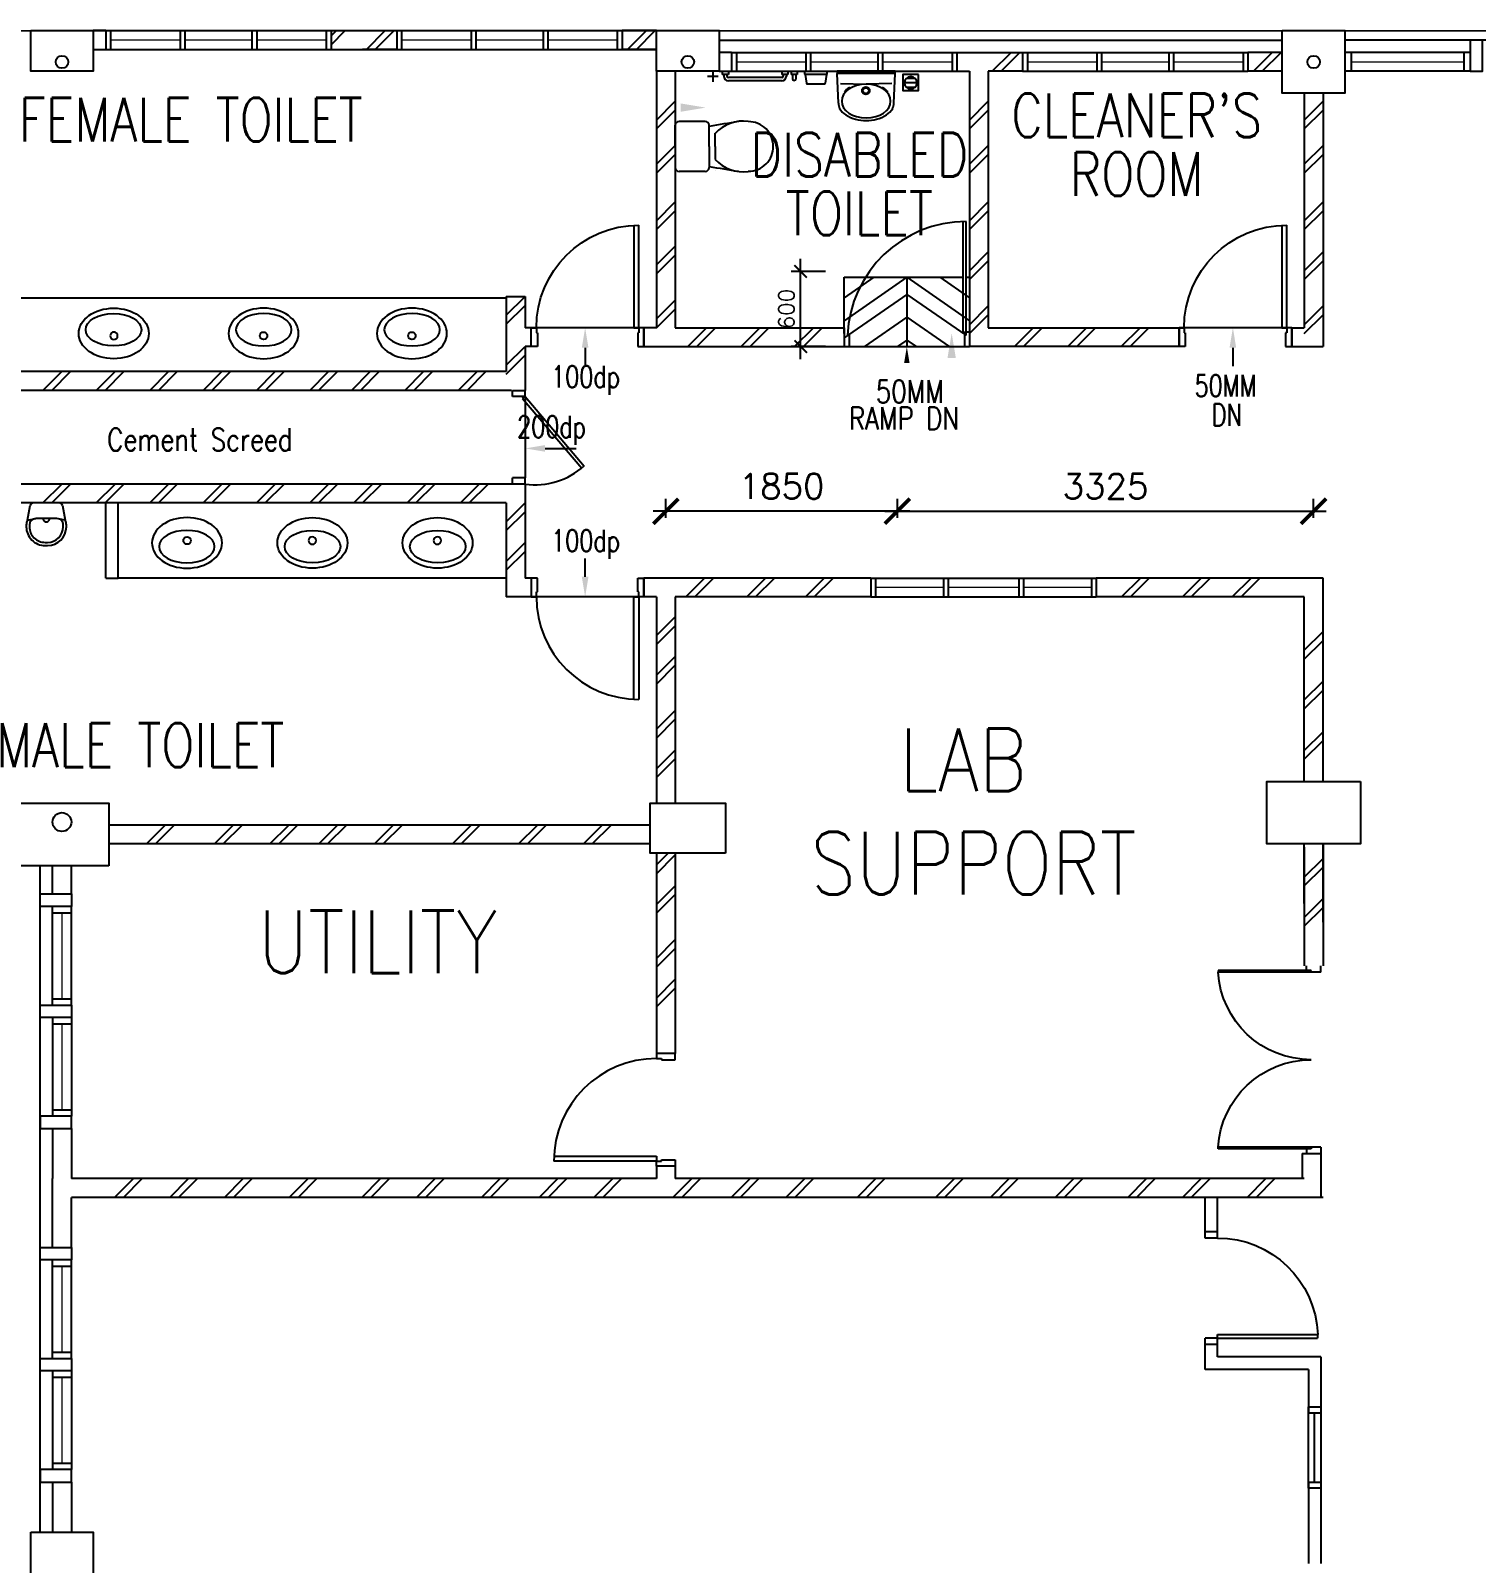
# Model space of a CAD drawing. Extents: x 2508799 to 2625178, y -845223 to -762524.
# Drawn here: x 2564299 to 2575849, y -796424 to -784174 of the extents above; entities that cross this region are included whole.
import ezdxf
from ezdxf.enums import TextEntityAlignment as Align

# ---------------------------------------------------------------- set-up
doc = ezdxf.new("R2010")
doc.units = 0
doc.header["$LTSCALE"] = 10
doc.header["$MEASUREMENT"] = 0
doc.linetypes.add('DIVIDE', pattern=[1.25, 0.5, -0.25, 0, -0.25, 0, -0.25])
doc.layers.get('0').update_dxf_attribs({"linetype": 'CONTINUOUS'})
doc.layers.get('DEFPOINTS').update_dxf_attribs({"linetype": 'CONTINUOUS'})
for name, color, linetype in [('BO', 7, 'CONTINUOUS'), ('COL', 3, 'CONTINUOUS'), ('DIM', 7, 'CONTINUOUS'), ('DOOR', 5, 'CONTINUOUS'), ('DR', 7, 'CONTINUOUS'), ('DTEXT', 7, 'CONTINUOUS'), ('FIT', 5, 'CONTINUOUS'), ('H', 1, 'CONTINUOUS'), ('LINE', 7, 'CONTINUOUS'), ('partition', 7, 'CONTINUOUS'), ('PIPE', 5, 'DIVIDE'), ('ROOF', 7, 'CONTINUOUS'), ('RWDP', 145, 'CONTINUOUS'), ('SANI', 7, 'CONTINUOUS'), ('stair', 7, 'CONTINUOUS'), ('T25', 7, 'CONTINUOUS'), ('T50', 4, 'CONTINUOUS'), ('TEX', 2, 'CONTINUOUS'), ('WALL', 2, 'CONTINUOUS'), ('WIN', 5, 'CONTINUOUS'), ('WP', 50, 'DIVIDE')]:
    doc.layers.add(name, color=color, linetype=linetype)
doc.styles.add('DIMTEXT', font='romans.shx', dxfattribs={"width": 0.8, "height": 400})
doc.styles.add('ROMANS', font='romans')
doc.styles.get("Standard").update_dxf_attribs({"font": 'ROMANS.SHX'})
doc.dimstyles.new('STANDARD$0', dxfattribs={"dimscale": 0, "dimtxt": 8, "dimasz": 6, "dimexe": 1, "dimexo": 1, "dimgap": 3, "dimtad": 1, "dimdec": 0, "dimlfac": -1, "dimrnd": 1, "dimzin": 0, "dimdsep": 46, "dimtxsty": 'Standard', "dimcen": 0, "dimclrd": 5, "dimclre": 250, "dimadec": 0, "dimazin": 0, "dimtfac": 1, "dimtdec": 4, "dimtofl": 0, "dimtmove": 0, "dimatfit": 3, "dimfxl": 1, "dimtolj": 1, "dimtzin": 0, "dimarcsym": 0})

# ---------------------------------------------------------------- blocks, each defined once
blk = doc.blocks.new('FG')
at = {"layer": 'LINE', "linetype": 'Continuous'}
for points in [[(0, 0), (50, 0), (50, 100), (0, 100)], [(600, 0), (650, 0), (650, 100), (600, 100)]]:
    blk.add_lwpolyline(points, close=True, dxfattribs=at)
at = {"layer": 'LINE', "color": 5, "linetype": 'Continuous'}
for points in [[(600, 100), (50, 100)], [(50, 0), (600, 0)]]:
    blk.add_lwpolyline(points, dxfattribs=at)
at = {"layer": 'LINE', "color": 1, "linetype": 'Continuous'}
blk.add_lwpolyline([(50, 50), (600, 50)], dxfattribs=at)
blk = doc.blocks.new('D1500-1')
at = {"layer": 'DR'}
for p, q in [((38, 77), (38, 821)), ((38, 821), (50, 820)), ((50, 0), (50, 820)), ((1462, 821), (1450, 820)), ((1450, 0), (1450, 820)), ((1462, 77), (1462, 821)), ((38, 115), (0, 115)), ((50, 0), (0, 0)), ((50, 77), (38, 77)), ((1450, 77), (1462, 77)), ((1462, 115), (1500, 115)), ((1450, 0), (1500, 0))]:
    blk.add_line(p, q, dxfattribs=at)
for centre, start, end in [((5, 77), 0.0238, 86.5289), ((1495, 77), 93.4711, 179.9762)]:
    blk.add_arc(centre, 745, start, end, dxfattribs=at)
blk = doc.blocks.new('DR-900-B')
at = {"layer": 'DR'}
for p, q in [((0, 900), (-150, 900)), ((-150, 900), (-150, 860)), ((-150, 860), (-110, 860)), ((-110, 860), (-110, 850)), ((0, 850), (0, 900)), ((-110, 850), (0, 850)), ((-150, 40), (-970, 40)), ((-969, 80), (-150, 80)), ((-150, 80), (-150, 40)), ((-150, 40), (-110, 40)), ((-150, 0), (-150, 40)), ((0, 0), (-150, 0)), ((-110, 50), (0, 50)), ((-110, 40), (-110, 50)), ((0, 50), (0, 0))]:
    blk.add_line(p, q, dxfattribs=at)
blk.add_arc((-150, 40), 820, 90, 180, dxfattribs=at)
blk = doc.blocks.new('D900')
at = {"layer": 'DOOR', "color": 7}
for p, q in [((50, 100), (50, 899)), ((80, 899), (50, 899)), ((80, 100), (80, 899)), ((0, 100), (0, 0)), ((0, 100), (50, 100)), ((0, 0), (50, 0)), ((50, 100), (50, 0)), ((50, 100), (80, 100)), ((850, 100), (850, 0)), ((850, 100), (900, 100)), ((850, 0), (900, 0)), ((900, 100), (900, 0))]:
    blk.add_line(p, q, dxfattribs=at)
blk.add_arc((50, 100), 800, 0, 87.8509, dxfattribs=at)
blk = doc.blocks.new('ELLIPSE')
blk.add_circle((0.5, 0.5), 0.5)
blk = doc.blocks.new('BASIN-01')
blk.add_circle((0, 0), 30.3)
for p, xscale, yscale, zscale in [((279, -221), -559.6811780125836, 404.3346891934725, 559.6811780125837), ((220, -179), -444.6356025322193, 259.9294430529471, 444.6356025322195)]:
    blk.add_blockref('ELLIPSE', p, dxfattribs=dict(xscale=xscale, yscale=yscale, zscale=zscale))
blk = doc.blocks.new('WC-CAP-P')
for p, q in [((-84, 0), (-254, 0)), ((-85, 0), (85, 0)), ((-284, -240), (-284, -30)), ((115, -240), (115, -30)), ((-274, -318), (-274, -318)), ((-84, -270), (-254, -270)), ((-84, -318), (-190, -318)), ((-85, -270), (85, -270)), ((-85, -318), (21, -318)), ((105, -318), (105, -318))]:
    blk.add_line(p, q)
for centre, radius, start, end in [((-254, -30), 30, 90, 180), ((85, -30), 30, 0, 90), ((-254, -240), 30, 180, 270), ((85, -240), 30, 270, 0), ((10, -540), 297, 131.7688, 188.3441), ((23685, -4344), 24274, 170.3368, 170.8989), ((-179, -540), 297, 351.6559, 48.2312), ((-23854, -4344), 24274, 9.1011, 9.6632), ((-86, -585), 197, 179.5169, 271.0268), ((-83, -585), 197, 268.9732, 0.4831)]:
    blk.add_arc(centre, radius, start, end)
blk = doc.blocks.new('_ARCHTICK')
at = {"color": 0, "linetype": 'ByBlock', "const_width": 0.15}
blk.add_lwpolyline([(-0.5, -0.5), (0.5, 0.5)], dxfattribs=at)
blk = doc.blocks.new('*D352')
at = {"layer": 'BO', "color": 7, "lineweight": -2, "transparency": 16777216}
for p, q in [((2570451, -786799), (2570451, -785999)), ((2570649, -786099), (2570376, -786099)), ((2570649, -786699), (2570376, -786699))]:
    blk.add_line(p, q, dxfattribs=at)
at = {"layer": 'DEFPOINTS', "color": 0, "transparency": 16777216}
for p in [(2570451, -786099), (2570724, -786099), (2570724, -786699)]:
    blk.add_point(p, dxfattribs=at)
at = {"layer": 'BO', "color": 7, "lineweight": -2, "transparency": 16777216, "xscale": 100, "yscale": 100, "zscale": 100}
for p, rotation in [((2570451, -786099), 90), ((2570451, -786699), 270)]:
    blk.add_blockref('_ARCHTICK', p, dxfattribs=dict(at, rotation=rotation))
at = {"layer": 'BO', "color": 7, "transparency": 16777216, "insert": (2570338, -786399), "char_height": 125, "attachment_point": 5, "rotation": 90, "style": 'ROMANS'}
blk.add_mtext('\\A1;600', dxfattribs=at)
blk = doc.blocks.new('100FT')
at = {"layer": 'PIPE', "linetype": 'Continuous'}
blk.add_circle((0, 0), 50, dxfattribs=at)
at = {"layer": 'WP', "linetype": 'Continuous'}
for p, q in [((-37, 34), (37, 34)), ((-50, -3), (50, -3)), ((-34, -37), (34, -37))]:
    blk.add_line(p, q, dxfattribs=at)
blk = doc.blocks.new('A$C7CE3714C')
at = {"layer": 'FIT'}
blk.add_lwpolyline([(0, 0), (126, 0), (126, 126), (0, 126)], close=True, dxfattribs=at)
at = {"layer": 'FIT', "xscale": -1}
blk.add_blockref('100FT', (63, 66), dxfattribs=at)
blk = doc.blocks.new('P', base_point=(9.169, 7.42))
for radius in [0.0407, 0.0315]:
    blk.add_circle((9.166, 7.418), radius)
blk = doc.blocks.new('BASIN-2')
for p, q in [((310, 0), (-310, 0)), ((-295, -314), (-310, 0)), ((-273, -104), (0, -114)), ((273, -104), (0, -114)), ((295, -314), (310, 0))]:
    blk.add_line(p, q)
for centre, radius, start, end in [((-23, -400), 294, 122.1574, 135.5873), ((-176, -156), 5.79, 327.2315, 125.5458), ((176, -156), 5.79, 54.4542, 212.7685), ((23, -400), 294, 44.4127, 57.8426), ((-163, -315), 132, 179.4957, 205.0103), ((163, -315), 132, 334.9897, 0.5043), ((-102, -268), 208, 209.5959, 236.4372), ((-7, -98), 402, 238.6027, 271.0363), ((7, -98), 402, 268.9637, 301.3973), ((102, -268), 208, 303.5628, 330.4041)]:
    blk.add_arc(centre, radius, start, end)
for name, p, xscale, yscale, zscale in [('ELLIPSE', (261, -473), -521.326566894229, 358.7639225105095, 521.3265668942295), ('P', (0, -180), 1000, 1000, 1000)]:
    blk.add_blockref(name, p, dxfattribs=dict(xscale=xscale, yscale=yscale, zscale=zscale))
blk = doc.blocks.new('*D355')
at = {"layer": 'DEFPOINTS', "color": 0, "transparency": 16777216}
for p in [(2569374, -788015), (2569374, -788168), (2571224, -788168)]:
    blk.add_point(p, dxfattribs=at)
at = {"layer": 'partition', "color": 7, "lineweight": -2, "transparency": 16777216}
for p, q in [((2569374, -788068), (2569374, -787915)), ((2571224, -788068), (2571224, -787915)), ((2571324, -788015), (2569274, -788015))]:
    blk.add_line(p, q, dxfattribs=at)
at = {"layer": 'partition', "color": 7, "lineweight": -2, "transparency": 16777216, "xscale": 200, "yscale": 200, "zscale": 200, "rotation": 180}
blk.add_blockref('_ARCHTICK', (2569374, -788015), dxfattribs=at)
at = {"layer": 'partition', "color": 7, "lineweight": -2, "transparency": 16777216, "xscale": 200, "yscale": 200, "zscale": 200}
blk.add_blockref('_ARCHTICK', (2571224, -788015), dxfattribs=at)
at = {"layer": 'partition', "color": 7, "transparency": 16777216, "insert": (2570299, -787815), "char_height": 200, "attachment_point": 5, "style": 'ROMANS'}
blk.add_mtext('\\A1;1850', dxfattribs=at)
blk = doc.blocks.new('*D358')
at = {"layer": 'DEFPOINTS', "color": 0, "transparency": 16777216}
for p in [(2574549, -788015), (2571224, -788168), (2574549, -788168)]:
    blk.add_point(p, dxfattribs=at)
at = {"layer": 'partition', "color": 7, "lineweight": -2, "transparency": 16777216}
for p, q in [((2571224, -788068), (2571224, -787915)), ((2574549, -788068), (2574549, -787915)), ((2571124, -788015), (2574649, -788015))]:
    blk.add_line(p, q, dxfattribs=at)
at = {"layer": 'partition', "color": 7, "lineweight": -2, "transparency": 16777216, "xscale": 200, "yscale": 200, "zscale": 200, "rotation": 180}
blk.add_blockref('_ARCHTICK', (2571224, -788015), dxfattribs=at)
at = {"layer": 'partition', "color": 7, "lineweight": -2, "transparency": 16777216, "xscale": 200, "yscale": 200, "zscale": 200}
blk.add_blockref('_ARCHTICK', (2574549, -788015), dxfattribs=at)
at = {"layer": 'partition', "color": 7, "transparency": 16777216, "insert": (2572887, -787815), "char_height": 200, "attachment_point": 5, "style": 'ROMANS'}
blk.add_mtext('\\A1;3325', dxfattribs=at)
blk = doc.blocks.new('UR1')
for p, q in [((104, 0), (-104, 0)), ((-151, -138), (-129, -20)), ((129, -20), (151, -138)), ((-160, -175), (-160, -190)), ((-151, -138), (-85, -125)), ((-135, -175), (-135, -190)), ((85, -125), (-85, -125)), ((151, -138), (85, -125)), ((135, -190), (135, -175)), ((160, -190), (160, -175)), ((-10, -315), (10, -315)), ((-10, -340), (10, -340))]:
    blk.add_line(p, q)
for centre, radius, start, end in [((-104, -25), 25, 90, 169.5625), ((104, -25), 25, 10.4375, 90), ((-85, -175), 75, 150.8644, 180), ((-10, -190), 150, 180, 270), ((-85, -175), 50, 90, 180), ((-10, -190), 125, 180, 270), ((0, -125), 26.1, 180, 0), ((10, -190), 125, 270, 0), ((10, -190), 150, 270, 0), ((85, -175), 50, 0, 90), ((85, -175), 75, 0, 29.1356)]:
    blk.add_arc(centre, radius, start, end)

msp = doc.modelspace()

# ---------------------------------------------------------------- linework, layer by layer
at = {"color": 0}
for p, q in [((2569799.5, -784249.1), (2574299.5, -784249.1)), ((2579299.5, -784249.1), (2574799.5, -784249.1)), ((2571299.5, -786145.3), (2570799.5, -786492.1)), ((2571036.3, -786145.3), (2570799.5, -786309.5)), ((2571299.5, -786145.3), (2571299.5, -786699.1)), ((2571299.5, -786145.3), (2571799.5, -786492.1)), ((2571562.7, -786145.3), (2571799.5, -786309.5)), ((2571299.5, -786281.7), (2570799.5, -786628.5)), ((2571299.5, -786281.7), (2571771.5, -786609.1)), ((2571299.5, -786464.2), (2570960.9, -786699.1)), ((2571299.5, -786464.2), (2571638.1, -786699.1)), ((2571299.5, -786646.8), (2571224, -786699.1)), ((2571299.5, -786646.8), (2571374.9, -786699.1)), ((2564374.5, -796174.1), (2564374.5, -790849.1)), ((2573682.5, -794874.1), (2573682.5, -794674.1)), ((2573782.5, -794774.1), (2573782.5, -794676))]:
    msp.add_line(p, q, dxfattribs=at)
at = {"layer": 'COL', "color": 0}
msp.add_line((2569799.5, -784499.1), (2569299.5, -784499.1), dxfattribs=at)
for points in [[(2564299.5, -784174.1), (2564799.5, -784174.1), (2564799.5, -784499.1), (2564299.5, -784499.1)], [(2574299.5, -784174.1), (2574799.5, -784174.1), (2574799.5, -784674.1), (2574299.5, -784674.1)], [(2574924.5, -790174.1), (2574924.5, -790674.1), (2574174.5, -790674.1), (2574174.5, -790174.1)], [(2564924.5, -790849.1), (2564174.5, -790849.1), (2564174.5, -790349.1), (2564924.5, -790349.1)], [(2569849.5, -790749.1), (2569249.5, -790749.1), (2569249.5, -790349.1), (2569849.5, -790349.1)], [(2564299.5, -796174.1), (2564799.5, -796174.1), (2564799.5, -796674.1), (2564299.5, -796674.1)]]:
    msp.add_lwpolyline(points, close=True, dxfattribs=at)
msp.add_lwpolyline([(2569299.5, -784499.1), (2569299.5, -784174.1), (2569799.5, -784174.1), (2569799.5, -784499.1)], dxfattribs=at)
at = {"layer": 'DOOR', "color": 0}
for p, q in [((2568149.5, -787099.1), (2568149.5, -787049.1)), ((2568149.5, -787049.1), (2568249.5, -787049.1)), ((2568249.5, -787099.1), (2568249.5, -787049.1)), ((2568249.5, -787099.1), (2568149.5, -787099.1)), ((2568230.1, -787114.9), (2568249.5, -787099.1)), ((2568230.1, -787114.9), (2568703.7, -787670.1)), ((2568249.5, -787099.1), (2568722.5, -787653.6)), ((2568249.9, -787099.1), (2568249.9, -787749.1)), ((2568249.9, -787749.1), (2568149.9, -787749.1)), ((2568149.9, -787799.1), (2568149.9, -787749.1)), ((2568249.9, -787799.1), (2568249.9, -787749.1))]:
    msp.add_line(p, q, dxfattribs=at)
msp.add_arc((2568324.1, -787199.7), 603.9, 262.93953, 311.27829, dxfattribs=at)
at = {"layer": 'DR', "color": 0}
for p, q in [((2571749.5, -786584.1), (2571749.5, -785699.1)), ((2571774.5, -786609.1), (2571774.5, -785698.7)), ((2570837.5, -786609.1), (2570824.5, -786609.1)), ((2570837.5, -786609.1), (2570837.5, -786699.1)), ((2571749.5, -786584.1), (2571774.5, -786584.1)), ((2571774.5, -786609.1), (2571761.5, -786609.1)), ((2571761.5, -786609.1), (2571761.5, -786699.1)), ((2571799.5, -786584.1), (2571774.5, -786584.1))]:
    msp.add_line(p, q, dxfattribs=at)
at = {"layer": 'DR', "color": 0, "ltscale": 10000}
for p, q in [((2569199.5, -786549.1), (2568299.5, -786549.1)), ((2574374.5, -786549.1), (2573474.5, -786549.1)), ((2569199.5, -788699.1), (2568299.5, -788699.1))]:
    msp.add_line(p, q, dxfattribs=at)
at = {"layer": 'DR', "color": 0}
msp.add_arc((2571775.9, -786651.1), 952.4, 90.08846, 177.47065, dxfattribs=at)
at = {"layer": 'DTEXT', "color": 0}
for p, q in [((2570487.7, -784524), (2570497.6, -784593.7)), ((2570657.4, -784524), (2570647.6, -784593.7))]:
    msp.add_line(p, q, dxfattribs=at)
for centre, radius, start, end in [((2570497.5, -784510.7), 16.5, 134.68563, 233.51246), ((2570502.5, -784593), 5, 188.02773, 270), ((2570642.6, -784593), 5, 270, 351.97227), ((2570647.5, -784510.7), 16.5, 306.48754, 45.31437)]:
    msp.add_arc(centre, radius, start, end, dxfattribs=at)
at = {"layer": 'H', "color": 0}
for p, q in [((2566699.5, -784216.5), (2566741.9, -784174.1)), ((2566699.5, -784287.2), (2566812.6, -784174.1)), ((2566981.8, -784324.1), (2567131.8, -784174.1)), ((2567052.5, -784324.1), (2567202.5, -784174.1)), ((2569068.8, -784324.1), (2569218.8, -784174.1)), ((2569139.5, -784324.1), (2569289.5, -784174.1)), ((2571981.8, -784499.1), (2572131.8, -784349.1)), ((2572052.5, -784499.1), (2572202.5, -784349.1)), ((2574068.8, -784499.1), (2574218.8, -784349.1)), ((2574139.5, -784499.1), (2574289.5, -784349.1)), ((2569299.5, -784888.5), (2569449.5, -784738.5)), ((2569299.5, -784959.2), (2569449.5, -784809.2)), ((2571799.5, -784888.5), (2571949.5, -784738.5)), ((2571799.5, -784959.2), (2571949.5, -784809.2)), ((2574474.5, -784888.5), (2574624.5, -784738.5)), ((2574474.5, -784888.5), (2574624.5, -784738.5)), ((2574474.5, -784959.2), (2574624.5, -784809.2)), ((2574474.5, -784959.2), (2574624.5, -784809.2)), ((2569299.5, -785242.3), (2569449.5, -785092.3)), ((2571799.5, -785242.3), (2571949.5, -785092.3)), ((2574474.5, -785242.3), (2574624.5, -785092.3)), ((2574474.5, -785242.3), (2574624.5, -785092.3)), ((2569299.5, -785313), (2569449.5, -785163)), ((2571799.5, -785313), (2571949.5, -785163)), ((2574474.5, -785313), (2574624.5, -785163)), ((2574474.5, -785313), (2574624.5, -785163)), ((2569299.5, -785693.1), (2569449.5, -785543.1)), ((2571799.5, -785693.1), (2571949.5, -785543.1)), ((2574474.5, -785693.1), (2574624.5, -785543.1)), ((2574474.5, -785693.1), (2574624.5, -785543.1)), ((2569299.5, -785763.8), (2569449.5, -785613.8)), ((2571799.5, -785763.8), (2571949.5, -785613.8)), ((2574474.5, -785763.8), (2574624.5, -785613.8)), ((2574474.5, -785763.8), (2574624.5, -785613.8)), ((2569299.5, -786046.9), (2569449.5, -785896.9)), ((2571799.5, -786093.1), (2571949.5, -785943.1)), ((2574474.5, -786093.1), (2574624.5, -785943.1)), ((2574474.5, -786093.1), (2574624.5, -785943.1)), ((2569299.5, -786117.6), (2569449.5, -785967.6)), ((2571799.5, -786163.8), (2571949.5, -786013.8)), ((2574474.5, -786163.8), (2574624.5, -786013.8)), ((2574474.5, -786163.8), (2574624.5, -786013.8)), ((2568099.5, -786449.1), (2568249.5, -786299.1)), ((2569299.5, -786478.2), (2569449.5, -786328.2)), ((2568099.5, -786519.8), (2568249.5, -786369.8)), ((2569299.5, -786548.9), (2569449.5, -786398.9)), ((2571799.5, -786524.3), (2571949.5, -786374.3)), ((2571799.5, -786595), (2571949.5, -786445)), ((2574474.5, -786524.3), (2574624.5, -786374.3)), ((2574474.5, -786524.3), (2574624.5, -786374.3)), ((2574474.5, -786595), (2574624.5, -786445)), ((2574474.5, -786595), (2574624.5, -786445)), ((2569550.1, -786699.1), (2569700.1, -786549.1)), ((2569620.8, -786699.1), (2569770.8, -786549.1)), ((2569976.4, -786699.1), (2570126.4, -786549.1)), ((2570047.1, -786699.1), (2570197.1, -786549.1)), ((2570402.6, -786699.1), (2570552.6, -786549.1)), ((2570473.3, -786699.1), (2570623.3, -786549.1)), ((2572159.9, -786699.1), (2572309.9, -786549.1)), ((2572230.6, -786699.1), (2572380.6, -786549.1)), ((2572586.1, -786699.1), (2572736.1, -786549.1)), ((2572656.8, -786699.1), (2572806.8, -786549.1)), ((2573012.4, -786699.1), (2573162.4, -786549.1)), ((2573083.1, -786699.1), (2573233.1, -786549.1)), ((2568099.5, -786847.8), (2568249.5, -786697.8)), ((2568099.5, -786918.5), (2568249.5, -786768.5)), ((2564397.9, -787049.1), (2564547.9, -786899.1)), ((2564468.6, -787049.1), (2564618.6, -786899.1)), ((2564824.1, -787049.1), (2564974.1, -786899.1)), ((2564894.9, -787049.1), (2565044.9, -786899.1)), ((2565250.4, -787049.1), (2565400.4, -786899.1)), ((2565321.1, -787049.1), (2565471.1, -786899.1)), ((2565676.6, -787049.1), (2565826.6, -786899.1)), ((2565747.3, -787049.1), (2565897.3, -786899.1)), ((2566102.9, -787049.1), (2566252.9, -786899.1)), ((2566173.6, -787049.1), (2566323.6, -786899.1)), ((2566529.1, -787049.1), (2566679.1, -786899.1)), ((2566599.8, -787049.1), (2566749.8, -786899.1)), ((2566863, -787049.1), (2567013, -786899.1)), ((2566933.7, -787049.1), (2567083.7, -786899.1)), ((2567289.3, -787049.1), (2567439.3, -786899.1)), ((2567360, -787049.1), (2567510, -786899.1)), ((2567715.5, -787049.1), (2567865.5, -786899.1)), ((2567786.2, -787049.1), (2567936.2, -786899.1)), ((2564397.9, -787949.1), (2564547.9, -787799.1)), ((2564468.6, -787949.1), (2564618.6, -787799.1)), ((2564824.1, -787949.1), (2564974.1, -787799.1)), ((2564894.9, -787949.1), (2565044.9, -787799.1)), ((2565250.4, -787949.1), (2565400.4, -787799.1)), ((2565321.1, -787949.1), (2565471.1, -787799.1)), ((2565676.6, -787949.1), (2565826.6, -787799.1)), ((2565747.3, -787949.1), (2565897.3, -787799.1)), ((2566102.9, -787949.1), (2566252.9, -787799.1)), ((2566173.6, -787949.1), (2566323.6, -787799.1)), ((2566529.1, -787949.1), (2566679.1, -787799.1)), ((2566599.8, -787949.1), (2566749.8, -787799.1)), ((2566880.5, -787949.1), (2567030.5, -787799.1)), ((2566951.2, -787949.1), (2567101.2, -787799.1)), ((2567306.7, -787949.1), (2567456.7, -787799.1)), ((2567377.5, -787949.1), (2567527.5, -787799.1)), ((2567733, -787949.1), (2567883, -787799.1)), ((2567803.7, -787949.1), (2567953.7, -787799.1)), ((2568099.5, -788099.1), (2568249.5, -787949.1)), ((2568099.5, -788169.9), (2568249.5, -788019.9)), ((2568099.5, -788415.6), (2568249.5, -788265.6)), ((2568099.5, -788486.3), (2568249.5, -788336.3)), ((2569533.9, -788699.1), (2569683.9, -788549.1)), ((2569604.6, -788699.1), (2569754.6, -788549.1)), ((2570020.7, -788699.1), (2570170.7, -788549.1)), ((2570091.4, -788699.1), (2570241.4, -788549.1)), ((2570489.6, -788699.1), (2570639.6, -788549.1)), ((2570560.3, -788699.1), (2570710.3, -788549.1)), ((2573015.9, -788699.1), (2573165.9, -788549.1)), ((2573086.6, -788699.1), (2573236.6, -788549.1)), ((2573501.3, -788699.1), (2573651.3, -788549.1)), ((2573572, -788699.1), (2573722, -788549.1)), ((2573899.3, -788699.1), (2574049.3, -788549.1)), ((2573970, -788699.1), (2574120, -788549.1)), ((2569299.5, -789009.4), (2569449.5, -788859.4)), ((2569299.5, -789080.1), (2569449.5, -788930.1)), ((2574474.5, -789126.4), (2574624.5, -788976.4)), ((2574474.5, -789197.1), (2574624.5, -789047.1)), ((2569299.5, -789325.8), (2569449.5, -789175.8)), ((2569299.5, -789396.5), (2569449.5, -789246.5)), ((2574474.5, -789523.2), (2574624.5, -789373.2)), ((2574474.5, -789593.9), (2574624.5, -789443.9)), ((2569299.5, -789757.3), (2569449.5, -789607.3)), ((2569299.5, -789828), (2569449.5, -789678)), ((2574474.5, -789927.2), (2574624.5, -789777.2)), ((2574474.5, -789997.9), (2574624.5, -789847.9)), ((2569299.5, -790073.8), (2569449.5, -789923.8)), ((2569299.5, -790144.5), (2569449.5, -789994.5)), ((2565224.9, -790674.1), (2565374.9, -790524.1)), ((2565224.9, -790674.1), (2565374.9, -790524.1)), ((2565295.6, -790674.1), (2565445.6, -790524.1)), ((2565295.6, -790674.1), (2565445.6, -790524.1)), ((2565767.6, -790674.1), (2565917.6, -790524.1)), ((2565767.6, -790674.1), (2565917.6, -790524.1)), ((2565838.3, -790674.1), (2565988.3, -790524.1)), ((2565838.3, -790674.1), (2565988.3, -790524.1)), ((2566211.6, -790674.1), (2566361.6, -790524.1)), ((2566211.6, -790674.1), (2566361.6, -790524.1)), ((2566282.3, -790674.1), (2566432.3, -790524.1)), ((2566282.3, -790674.1), (2566432.3, -790524.1)), ((2566601.6, -790674.1), (2566751.6, -790524.1)), ((2566601.6, -790674.1), (2566751.6, -790524.1)), ((2566672.3, -790674.1), (2566822.3, -790524.1)), ((2566672.3, -790674.1), (2566822.3, -790524.1)), ((2567045.6, -790674.1), (2567195.6, -790524.1)), ((2567045.6, -790674.1), (2567195.6, -790524.1)), ((2567116.3, -790674.1), (2567266.3, -790524.1)), ((2567116.3, -790674.1), (2567266.3, -790524.1)), ((2567668.4, -790674.1), (2567818.4, -790524.1)), ((2567668.4, -790674.1), (2567818.4, -790524.1)), ((2567739.1, -790674.1), (2567889.1, -790524.1)), ((2567739.1, -790674.1), (2567889.1, -790524.1)), ((2568197.9, -790674.1), (2568347.9, -790524.1)), ((2568197.9, -790674.1), (2568347.9, -790524.1)), ((2568268.6, -790674.1), (2568418.6, -790524.1)), ((2568268.6, -790674.1), (2568418.6, -790524.1)), ((2568715.5, -790674.1), (2568865.5, -790524.1)), ((2568715.5, -790674.1), (2568865.5, -790524.1)), ((2568786.2, -790674.1), (2568936.2, -790524.1)), ((2568786.2, -790674.1), (2568936.2, -790524.1)), ((2569299.5, -790841.4), (2569391.7, -790749.1)), ((2569299.5, -790912.1), (2569449.5, -790762.1)), ((2574474.5, -790939.6), (2574624.5, -790789.6)), ((2574474.5, -791010.3), (2574624.5, -790860.3)), ((2569299.5, -791157.8), (2569449.5, -791007.8)), ((2569299.5, -791228.5), (2569449.5, -791078.5)), ((2574474.5, -791261.4), (2574624.5, -791111.4)), ((2574474.5, -791332.1), (2574624.5, -791182.1)), ((2569299.5, -791589.3), (2569449.5, -791439.3)), ((2569299.5, -791660), (2569449.5, -791510)), ((2569299.5, -791905.8), (2569449.5, -791755.8)), ((2569299.5, -791976.5), (2569449.5, -791826.5)), ((2564970, -793499.1), (2565120, -793349.1)), ((2564970, -793499.1), (2565120, -793349.1)), ((2565040.7, -793499.1), (2565190.7, -793349.1)), ((2565040.7, -793499.1), (2565190.7, -793349.1)), ((2565410.9, -793499.1), (2565560.9, -793349.1)), ((2565410.9, -793499.1), (2565560.9, -793349.1)), ((2565481.6, -793499.1), (2565631.6, -793349.1)), ((2565481.6, -793499.1), (2565631.6, -793349.1)), ((2565848.3, -793499.1), (2565998.3, -793349.1)), ((2565848.3, -793499.1), (2565998.3, -793349.1)), ((2565919, -793499.1), (2566069, -793349.1)), ((2565919, -793499.1), (2566069, -793349.1)), ((2566365.9, -793499.1), (2566515.9, -793349.1)), ((2566365.9, -793499.1), (2566515.9, -793349.1)), ((2566436.6, -793499.1), (2566586.6, -793349.1)), ((2566436.6, -793499.1), (2566586.6, -793349.1)), ((2566945.2, -793499.1), (2567095.2, -793349.1)), ((2566945.2, -793499.1), (2567095.2, -793349.1)), ((2567015.9, -793499.1), (2567165.9, -793349.1)), ((2567015.9, -793499.1), (2567165.9, -793349.1)), ((2567382.5, -793499.1), (2567532.5, -793349.1)), ((2567382.5, -793499.1), (2567532.5, -793349.1)), ((2567453.3, -793499.1), (2567603.3, -793349.1)), ((2567453.3, -793499.1), (2567603.3, -793349.1)), ((2567900.2, -793499.1), (2568050.2, -793349.1)), ((2567900.2, -793499.1), (2568050.2, -793349.1)), ((2567970.9, -793499.1), (2568120.9, -793349.1)), ((2567970.9, -793499.1), (2568120.9, -793349.1)), ((2568362.3, -793499.1), (2568512.3, -793349.1)), ((2568362.3, -793499.1), (2568512.3, -793349.1)), ((2568433, -793499.1), (2568583, -793349.1)), ((2568433, -793499.1), (2568583, -793349.1)), ((2568799.6, -793499.1), (2568949.6, -793349.1)), ((2568799.6, -793499.1), (2568949.6, -793349.1)), ((2568870.4, -793499.1), (2569020.4, -793349.1)), ((2568870.4, -793499.1), (2569020.4, -793349.1)), ((2569430.6, -793499.1), (2569580.6, -793349.1)), ((2569501.3, -793499.1), (2569651.3, -793349.1)), ((2569896.6, -793499.1), (2570046.6, -793349.1)), ((2569896.6, -793499.1), (2570046.6, -793349.1)), ((2569967.3, -793499.1), (2570117.3, -793349.1)), ((2569967.3, -793499.1), (2570117.3, -793349.1)), ((2570333.9, -793499.1), (2570483.9, -793349.1)), ((2570333.9, -793499.1), (2570483.9, -793349.1)), ((2570404.6, -793499.1), (2570554.6, -793349.1)), ((2570404.6, -793499.1), (2570554.6, -793349.1)), ((2570902.9, -793499.1), (2571052.9, -793349.1)), ((2570902.9, -793499.1), (2571052.9, -793349.1)), ((2570973.6, -793499.1), (2571123.6, -793349.1)), ((2570973.6, -793499.1), (2571123.6, -793349.1)), ((2571529.7, -793499.1), (2571679.7, -793349.1)), ((2571529.7, -793499.1), (2571679.7, -793349.1)), ((2571600.4, -793499.1), (2571750.4, -793349.1)), ((2571600.4, -793499.1), (2571750.4, -793349.1)), ((2571967, -793499.1), (2572117, -793349.1)), ((2571967, -793499.1), (2572117, -793349.1)), ((2572037.7, -793499.1), (2572187.7, -793349.1)), ((2572037.7, -793499.1), (2572187.7, -793349.1)), ((2572484.6, -793499.1), (2572634.6, -793349.1)), ((2572484.6, -793499.1), (2572634.6, -793349.1)), ((2572555.3, -793499.1), (2572705.3, -793349.1)), ((2572555.3, -793499.1), (2572705.3, -793349.1)), ((2573064, -793499.1), (2573214, -793349.1)), ((2573064, -793499.1), (2573214, -793349.1)), ((2573134.7, -793499.1), (2573284.7, -793349.1)), ((2573134.7, -793499.1), (2573284.7, -793349.1)), ((2573501.3, -793499.1), (2573651.3, -793349.1)), ((2573501.3, -793499.1), (2573651.3, -793349.1)), ((2573572, -793499.1), (2573722, -793349.1)), ((2573572, -793499.1), (2573722, -793349.1)), ((2574018.9, -793499.1), (2574168.9, -793349.1)), ((2574018.9, -793499.1), (2574168.9, -793349.1)), ((2574089.6, -793499.1), (2574239.6, -793349.1)), ((2574089.6, -793499.1), (2574239.6, -793349.1))]:
    msp.add_line(p, q, dxfattribs=at)
at = {"layer": 'LINE', "color": 0}
msp.add_lwpolyline([(2570742.4, -784514.7), (2571206.8, -784514.7), (2571206.8, -784499.1), (2570742.4, -784499.1)], close=True, dxfattribs=at)
for points in [[(2569492.5, -784755.9), (2569492.5, -784822.6), (2569692.5, -784789.2)], [(2571624.4, -786791.6), (2571691.1, -786791.6), (2571657.8, -786591.6)], [(2571321.1, -786829.1), (2571277.8, -786829.1), (2571299.5, -786699.1)]]:
    msp.add_solid(points, dxfattribs=at)
at = {"layer": 'partition', "color": 0}
for p, q in [((2568099.5, -786313.1), (2563024.5, -786313.1)), ((2573474.5, -786549.1), (2573474.5, -786699.1)), ((2568099.5, -788549.1), (2564999.5, -788549.1)), ((2574607.5, -794774.1), (2573782.5, -794774.1)), ((2574507.5, -794874.1), (2573682.5, -794874.1))]:
    msp.add_line(p, q, dxfattribs=at)
at = {"layer": 'ROOF', "color": 0}
msp.add_line((2559574.5, -784174.1, 0), (2589174.5, -784174.3), dxfattribs=at)
at = {"layer": 'RWDP', "color": 0}
for centre, radius in [((2564549.5, -784424.1), 50), ((2569549.5, -784424.1), 50), ((2574549.5, -784424.1), 50), ((2564549.4, -790499.1), 75)]:
    msp.add_circle(centre, radius, dxfattribs=at)
at = {"layer": 'SANI', "color": 0}
for p, q in [((2570799.5, -786145.3), (2571749.5, -786145.3)), ((2570799.5, -786595.3), (2570799.5, -786145.3)), ((2571774.5, -786145.3), (2571799.5, -786145.3)), ((2568729.5, -786709.1), (2568729.5, -786855.4)), ((2570799.5, -786699.1), (2571799.5, -786699.1)), ((2573904.5, -786709.1), (2573904.5, -786855.4)), ((2568409.9, -787513), (2568657.4, -787513)), ((2568729.5, -788539.1), (2568729.5, -788392.8))]:
    msp.add_line(p, q, dxfattribs=at)
for points in [[(2568702.8, -786709.1), (2568756.1, -786709.1), (2568729.5, -786549.1)], [(2573877.8, -786709.1), (2573931.1, -786709.1), (2573904.5, -786549.1)], [(2568409.9, -787486.4), (2568409.9, -787539.7), (2568249.9, -787513)], [(2568702.8, -788539.1), (2568756.1, -788539.1), (2568729.5, -788699.1)]]:
    msp.add_solid(points, dxfattribs=at)
at = {"layer": 'stair', "color": 0}
for p, q in [((2573682.5, -793774.1), (2573682.5, -793499.1)), ((2573782.5, -793774.1), (2573782.5, -793499.1)), ((2574607.5, -794774.1), (2574607.5, -795224.1)), ((2574507.5, -794874.1), (2574507.5, -795224.1)), ((2574507.5, -795774.1), (2574507.5, -796424.1)), ((2574607.5, -795774.1), (2574607.5, -796424.1))]:
    msp.add_line(p, q, dxfattribs=at)
at = {"layer": 'WALL', "color": 0}
for p, q in [((2564799.5, -784174.1), (2569299.5, -784174.1)), ((2564899.5, -784174.1), (2564799.5, -784174.1)), ((2564899.5, -784174.1), (2564899.5, -784324.1)), ((2566699.5, -784174.1), (2567224.5, -784174.1)), ((2566699.5, -784174.1), (2566699.5, -784324.1)), ((2567224.5, -784174.1), (2567224.5, -784324.1)), ((2569024.5, -784174.1), (2569024.5, -784324.1)), ((2569299.5, -784174.1), (2569024.5, -784174.1)), ((2564799.5, -784324.1), (2569299.5, -784324.1)), ((2564799.5, -784324.1), (2564899.5, -784324.1)), ((2566699.5, -784324.1), (2566799.5, -784324.1)), ((2567224.5, -784324.1), (2566949.5, -784324.1)), ((2569299.5, -784324.1), (2569024.5, -784324.1)), ((2569899.5, -784349.1), (2569799.5, -784349.1)), ((2569899.5, -784349.1), (2569899.5, -784499.1)), ((2571699.5, -784349.1), (2572224.5, -784349.1)), ((2571699.5, -784349.1), (2571699.5, -784499.1)), ((2572224.5, -784349.1), (2572224.5, -784499.1)), ((2574024.5, -784349.1), (2574024.5, -784499.1)), ((2574299.5, -784349.1), (2574024.5, -784349.1)), ((2569299.5, -784499.1), (2569299.5, -786549.1)), ((2569449.5, -784499.1), (2569449.5, -786549.1)), ((2569792.3, -784540.9), (2569706.7, -784540.9)), ((2569749.5, -784499.5), (2569749.5, -784582.3)), ((2569799.5, -784499.1), (2569899.5, -784499.1)), ((2569825, -784499.1), (2569825, -784524.1)), ((2569874, -784524.1), (2569825, -784524.1)), ((2569837, -784524.1), (2569837, -784537.1)), ((2569862, -784524.1), (2569862, -784537.1)), ((2570300.1, -784574.1), (2569873.9, -784574.1)), ((2569874, -784499.1), (2569874, -784524.1)), ((2570300, -784549.1), (2569874, -784549.1)), ((2570300, -784499.1), (2570300, -784524.1)), ((2570349, -784524.1), (2570300, -784524.1)), ((2570312, -784524.1), (2570312, -784537.1)), ((2570337, -784524.1), (2570337, -784537.1)), ((2570349, -784499.1), (2570349, -784524.1)), ((2570375, -784499.1), (2570375, -784524.1)), ((2570424, -784524.1), (2570375, -784524.1)), ((2570387, -784524.1), (2570387, -784562.1)), ((2570400, -784574.1), (2570399, -784574.1)), ((2570412, -784524.1), (2570412, -784562.1)), ((2570424, -784499.1), (2570424, -784524.1)), ((2570657.3, -784524), (2570487.7, -784524)), ((2570502.5, -784598), (2570642.6, -784598)), ((2571699.5, -784499.1), (2571799.5, -784499.1)), ((2571799.5, -784499.1), (2571799.5, -786699.1)), ((2571949.5, -784499.1), (2571949.5, -786549.1)), ((2572224.5, -784499.1), (2571949.5, -784499.1)), ((2574299.5, -784499.1), (2574024.5, -784499.1)), ((2574474.5, -784674.1), (2574474.5, -786549.1)), ((2574624.5, -784674.1), (2574624.5, -786699.1)), ((2574624.5, -784674.1), (2574624.5, -786699.1)), ((2568099.5, -786299.1), (2568099.5, -786899.1)), ((2568099.5, -786299.1), (2568249.5, -786299.1)), ((2568249.5, -786299.1), (2568249.5, -786549.1)), ((2568299.5, -786549.1), (2568249.5, -786549.1)), ((2569299.5, -786549.1), (2569199.5, -786549.1)), ((2569199.5, -786549.1), (2569199.5, -786699.1)), ((2569449.5, -786549.1), (2570799.5, -786549.1)), ((2570799.5, -786549.1), (2570799.5, -786699.1)), ((2571949.5, -786549.1), (2573474.5, -786549.1)), ((2574374.5, -786549.1), (2574374.5, -786699.1)), ((2574374.5, -786549.1), (2574474.5, -786549.1)), ((2568299.5, -786699.1), (2568249.5, -786699.1)), ((2568249.5, -786699.1), (2568249.5, -787049.1)), ((2569199.5, -786699.1), (2570799.5, -786699.1)), ((2573474.5, -786699.1), (2571799.5, -786699.1)), ((2574374.5, -786699.1), (2574474.5, -786699.1)), ((2574474.5, -786699.1), (2574624.5, -786699.1)), ((2574474.5, -786699.1), (2574624.5, -786699.1)), ((2568099.5, -786899.1), (2558624.5, -786899.1)), ((2568141.1, -787049.1), (2558474.5, -787049.1)), ((2568249.5, -787799.1), (2558474.5, -787799.1)), ((2568249.5, -787799.1), (2568249.5, -788549.1)), ((2568099.5, -787949.1), (2563024.5, -787949.1)), ((2564899.5, -788549.1), (2564899.5, -787949.1)), ((2564999.5, -788549.1), (2564999.5, -787949.1)), ((2568099.5, -787949.1), (2568099.5, -788699.1)), ((2564899.5, -788549.1), (2564999.5, -788549.1)), ((2568299.5, -788549.1), (2568249.5, -788549.1)), ((2569199.5, -788699.1), (2569199.5, -788549.1)), ((2571012, -788549.1), (2569199.5, -788549.1)), ((2574624.5, -788549.1), (2572812, -788549.1)), ((2574624.5, -790174.1), (2574624.5, -788549.1)), ((2568299.5, -788699.1), (2568099.5, -788699.1)), ((2569299.5, -788699.1), (2569199.5, -788699.1)), ((2569299.5, -788699.1), (2569299.5, -790349.1)), ((2569449.5, -788699.1), (2569449.5, -790349.1)), ((2569449.5, -788699.1), (2569449.5, -790349.1)), ((2571012, -788699.1), (2569449.5, -788699.1)), ((2574474.5, -788699.1), (2572812, -788699.1)), ((2574474.5, -790174.1), (2574474.5, -788699.1)), ((2569249.5, -790524.1), (2564924.5, -790524.1)), ((2569249.5, -790674.1), (2564924.5, -790674.1)), ((2574474.5, -791149.1), (2574474.5, -790674.1)), ((2574474.5, -790699.1), (2574474.5, -791649.1)), ((2574624.5, -790674.1), (2574624.5, -791649.1)), ((2574624.5, -791299.1), (2574624.5, -790674.1)), ((2564474.5, -791074.1), (2564474.5, -790849.1)), ((2564624.5, -791074.1), (2564624.5, -790849.1)), ((2569299.5, -790749.1), (2569299.5, -792349.1)), ((2569449.5, -790749.1), (2569449.5, -792349.1)), ((2564474.5, -792949.1), (2564474.5, -793349.1)), ((2564474.5, -792949.1), (2564474.5, -793349.1)), ((2564624.5, -792949.1), (2564624.5, -793349.1)), ((2564624.5, -792949.1), (2564624.5, -793349.1)), ((2574457.5, -793149.1), (2574607.5, -793149.1)), ((2574457.5, -793149.1), (2574457.5, -793349.1)), ((2574607.5, -793149.1), (2574607.5, -793499.1)), ((2569299.5, -793249.1), (2569299.5, -793349.1)), ((2569449.5, -793249.1), (2569449.5, -793349.1)), ((2564474.5, -793899.1), (2564474.5, -793349.1)), ((2569299.5, -793349.1), (2564624.5, -793349.1)), ((2569299.5, -793349.1), (2564624.5, -793349.1)), ((2574457.5, -793349.1), (2569449.5, -793349.1)), ((2574474.5, -793349.1), (2569449.5, -793349.1)), ((2574607.5, -793499.1), (2564624.5, -793499.1)), ((2564624.5, -793899.1), (2564624.5, -793499.1)), ((2574624.5, -793499.1), (2564624.5, -793499.1)), ((2564474.5, -795774.1), (2564474.5, -796174.1)), ((2564624.5, -795774.1), (2564624.5, -796174.1))]:
    msp.add_line(p, q, dxfattribs=at)
for points in [[(2575799.5, -784249.1), (2575799.5, -784499.1), (2575899.5, -784499.1), (2575899.5, -784249.1)], [(2564374.5, -791074.1), (2564624.5, -791074.1), (2564624.5, -791174.1), (2564374.5, -791174.1)], [(2564374.5, -791074.1), (2564624.5, -791074.1), (2564624.5, -791174.1), (2564374.5, -791174.1)], [(2564374.5, -791961.6), (2564624.5, -791961.6), (2564624.5, -792061.6), (2564374.5, -792061.6)], [(2564374.5, -791961.6), (2564624.5, -791961.6), (2564624.5, -792061.6), (2564374.5, -792061.6)], [(2564374.5, -792949.1), (2564624.5, -792949.1), (2564624.5, -792849.1), (2564374.5, -792849.1)], [(2564374.5, -792949.1), (2564624.5, -792949.1), (2564624.5, -792849.1), (2564374.5, -792849.1)], [(2564374.5, -793899.1), (2564624.5, -793899.1), (2564624.5, -793999.1), (2564374.5, -793999.1)], [(2564374.5, -794786.6), (2564624.5, -794786.6), (2564624.5, -794886.6), (2564374.5, -794886.6)], [(2564374.5, -795774.1), (2564624.5, -795774.1), (2564624.5, -795674.1), (2564374.5, -795674.1)]]:
    msp.add_lwpolyline(points, close=True, dxfattribs=at)
for centre, radius, start, end in [((2569874, -784537.1), 37, 180, 270), ((2569874, -784537.1), 12, 180, 270), ((2570300, -784537.1), 37, 270, 0), ((2570300, -784537.1), 12, 270, 0), ((2570399, -784562.1), 12, 180, 270), ((2570400, -784562.1), 12, 270.00262, 0)]:
    msp.add_arc(centre, radius, start, end, dxfattribs=at)
at = {"layer": 'WIN', "color": 0}
for p, q in [((2564899.5, -784174.1), (2566699.5, -784174.1)), ((2564937.5, -784174.1), (2564937.5, -784324.1)), ((2565493.1, -784174.1), (2565493.1, -784324.1)), ((2565531.1, -784174.1), (2565531.1, -784324.1)), ((2566067.8, -784174.1), (2566067.8, -784324.1)), ((2566105.8, -784174.1), (2566105.8, -784324.1)), ((2566661.5, -784174.1), (2566661.5, -784324.1)), ((2567224.5, -784174.1), (2569024.5, -784174.1)), ((2567262.5, -784174.1), (2567262.5, -784324.1)), ((2567818.1, -784174.1), (2567818.1, -784324.1)), ((2567856.1, -784174.1), (2567856.1, -784324.1)), ((2568392.8, -784174.1), (2568392.8, -784324.1)), ((2568430.8, -784174.1), (2568430.8, -784324.1)), ((2568986.5, -784174.1), (2568986.5, -784324.1)), ((2564899.5, -784324.1), (2566699.5, -784324.1)), ((2567224.5, -784324.1), (2569024.5, -784324.1)), ((2569899.5, -784349.1), (2571699.5, -784349.1)), ((2569937.5, -784349.1), (2569937.5, -784499.1)), ((2570493.1, -784349.1), (2570493.1, -784499.1)), ((2570531.1, -784349.1), (2570531.1, -784499.1)), ((2571067.8, -784349.1), (2571067.8, -784499.1)), ((2571105.8, -784349.1), (2571105.8, -784499.1)), ((2571661.5, -784349.1), (2571661.5, -784499.1)), ((2572224.5, -784349.1), (2574024.5, -784349.1)), ((2572262.5, -784349.1), (2572262.5, -784499.1)), ((2572818.1, -784349.1), (2572818.1, -784499.1)), ((2572856.1, -784349.1), (2572856.1, -784499.1)), ((2573392.8, -784349.1), (2573392.8, -784499.1)), ((2573430.8, -784349.1), (2573430.8, -784499.1)), ((2573986.5, -784349.1), (2573986.5, -784499.1)), ((2575799.5, -784349.1), (2574799.5, -784349.1)), ((2574849.5, -784349.1), (2574849.5, -784499.1)), ((2575749.5, -784349.1), (2575749.5, -784499.1)), ((2569899.5, -784499.1), (2571699.5, -784499.1)), ((2572224.5, -784499.1), (2574024.5, -784499.1)), ((2575799.5, -784499.1), (2574799.5, -784499.1)), ((2571012, -788549.1), (2572812, -788549.1)), ((2571012, -788549.1), (2571012, -788699.1)), ((2571050, -788549.1), (2571050, -788699.1)), ((2571593, -788549.1), (2571593, -788699.1)), ((2571631, -788549.1), (2571631, -788699.1)), ((2572193, -788549.1), (2572193, -788699.1)), ((2572231, -788549.1), (2572231, -788699.1)), ((2572774, -788549.1), (2572774, -788699.1)), ((2572812, -788549.1), (2572812, -788699.1)), ((2571012, -788699.1), (2572812, -788699.1)), ((2564474.5, -791961.6), (2564474.5, -791174.1)), ((2564474.5, -791961.6), (2564474.5, -791174.1)), ((2564474.5, -791224.1), (2564624.5, -791224.1)), ((2564474.5, -791224.1), (2564624.5, -791224.1)), ((2564624.5, -791961.6), (2564624.5, -791174.1)), ((2564624.5, -791961.6), (2564624.5, -791174.1)), ((2564474.5, -791911.6), (2564624.5, -791911.6)), ((2564474.5, -791911.6), (2564624.5, -791911.6)), ((2564474.5, -792061.6), (2564474.5, -792849.1)), ((2564474.5, -792061.6), (2564474.5, -792849.1)), ((2564624.5, -792061.6), (2564624.5, -792849.1)), ((2564624.5, -792061.6), (2564624.5, -792849.1)), ((2564474.5, -792111.6), (2564624.5, -792111.6)), ((2564474.5, -792111.6), (2564624.5, -792111.6)), ((2564474.5, -792799.1), (2564624.5, -792799.1)), ((2564474.5, -792799.1), (2564624.5, -792799.1)), ((2564474.5, -794786.6), (2564474.5, -793999.1)), ((2564624.5, -794786.6), (2564624.5, -793999.1)), ((2564474.5, -794049.1), (2564624.5, -794049.1)), ((2564474.5, -794736.6), (2564624.5, -794736.6)), ((2564474.5, -794886.6), (2564474.5, -795674.1)), ((2564624.5, -794886.6), (2564624.5, -795674.1)), ((2564474.5, -794936.6), (2564624.5, -794936.6)), ((2564474.5, -795624.1), (2564624.5, -795624.1))]:
    msp.add_line(p, q, dxfattribs=at)
at = {"layer": 'WIN', "color": 0, "const_width": 10, "flags": 128}
for points in [[(2564937.5, -784249.1), (2565493.1, -784249.1)], [(2565531.1, -784249.1), (2566067.8, -784249.1)], [(2566105.8, -784249.1), (2566661.5, -784249.1)], [(2567262.5, -784249.1), (2567818.1, -784249.1)], [(2567856.1, -784249.1), (2568392.8, -784249.1)], [(2568430.8, -784249.1), (2568986.5, -784249.1)], [(2569937.5, -784424.1), (2570493.1, -784424.1)], [(2570531.1, -784424.1), (2571067.8, -784424.1)], [(2571105.8, -784424.1), (2571661.5, -784424.1)], [(2572262.5, -784424.1), (2572818.1, -784424.1)], [(2572856.1, -784424.1), (2573392.8, -784424.1)], [(2573430.8, -784424.1), (2573986.5, -784424.1)], [(2575749.5, -784424.1), (2574849.5, -784424.1)], [(2571593, -788624.1), (2571050, -788624.1)], [(2571631, -788624.1), (2572193, -788624.1)], [(2572231, -788624.1), (2572774, -788624.1)], [(2564549.5, -791911.6), (2564549.5, -791224.1)], [(2564549.5, -791911.6), (2564549.5, -791224.1)], [(2564549.5, -792111.6), (2564549.5, -792799.1)], [(2564549.5, -792111.6), (2564549.5, -792799.1)], [(2564549.5, -794736.6), (2564549.5, -794049.1)], [(2564549.5, -794936.6), (2564549.5, -795624.1)]]:
    msp.add_lwpolyline(points, dxfattribs=at)

# ---------------------------------------------------------------- block references
at = {"layer": 'DIM', "color": 0, "rotation": 4.268868231257969e-07}
msp.add_blockref('UR1', (2564424.5, -787949.1), dxfattribs=at)
msp.add_blockref('UR1', (2564424.5, -787949.1), dxfattribs=at)
at = {"layer": 'DR', "color": 0, "xscale": -1, "rotation": 90.00000002668041}
msp.add_blockref('D1500-1', (2574607.5, -791649.1), dxfattribs=at)
at = {"layer": 'LINE', "color": 0, "xscale": -1, "rotation": 270}
msp.add_blockref('FG', (2574507.5, -795824.1), dxfattribs=at)
at = {"layer": 'partition', "color": 0}
msp.add_blockref('DR-900-B', (2569449.5, -793249.1), dxfattribs=at)
at = {"layer": 'SANI', "color": 0, "extrusion": (0, 0, -1), "xscale": -0.75, "yscale": 0.75, "zscale": -0.75}
msp.add_blockref('BASIN-2', (-2570974.3, -784517.2), dxfattribs=at)
at = {"layer": 'SANI', "color": 0}
for name, p, rotation in [('WC-CAP-P', (2569449.5, -785015), 90), ('BASIN-01', (2566159.9, -786613.1), 180), ('BASIN-01', (2567345, -786613.1), 180)]:
    msp.add_blockref(name, p, dxfattribs=dict(at, rotation=rotation))
at = {"layer": 'SANI', "color": 0, "xscale": -1, "rotation": 180}
msp.add_blockref('BASIN-01', (2564964.1, -786613.1), dxfattribs=at)
at = {"layer": 'SANI', "color": 0}
msp.add_blockref('BASIN-01', (2565549.5, -788249.1), dxfattribs=at)
at = {"layer": 'SANI', "color": 0, "xscale": -1}
for p in [(2566549.5, -788249.1), (2567549.5, -788249.1)]:
    msp.add_blockref('BASIN-01', p, dxfattribs=at)
at = {"layer": 'stair', "color": 0, "xscale": -1, "rotation": 270}
msp.add_blockref('D900', (2573682.5, -794674.1), dxfattribs=at)
at = {"layer": 'T25', "color": 0, "rotation": 180}
msp.add_blockref('A$C7CE3714C', (2571393.9, -784525.3), dxfattribs=at)
msp.add_blockref('A$C7CE3714C', (2571393.9, -784525.3), dxfattribs=at)
at = {"layer": 'WALL', "color": 0, "xscale": -1, "rotation": 90}
for p in [(2569199.5, -786699.1), (2574374.5, -786699.1)]:
    msp.add_blockref('DR-900-B', p, dxfattribs=at)
at = {"layer": 'WALL', "color": 0, "rotation": 90}
msp.add_blockref('DR-900-B', (2569199.5, -788549.1), dxfattribs=at)

# ---------------------------------------------------------------- texts
at = {"color": 0, "style": 'ROMANS', "width": 0.8}
for s, p in [('50MM', (2571051.8, -787148.3)), ('RAMP DN', (2570836.8, -787362.4))]:
    msp.add_text(s, height=180, dxfattribs=at).set_placement(p)
at = {"layer": 'T50', "color": 0, "style": 'DIMTEXT', "width": 0.8}
for s, p in [('FEMALE TOILET', (2565578.3, -784885, 3887.4)), ("CLEANER'S", (2573135.2, -784851.5, 3887.4)), ('DISABLED', (2570920.5, -785165.1, 3887.4)), ('ROOM', (2573135.2, -785320.5, 3887.4)), ('TOILET', (2570920.5, -785634.1, 3887.4)), ('MALE TOILET', (2565175.1, -789884.5, 3887.4))]:
    msp.add_text(s, height=350, dxfattribs=at).set_placement(p, align=Align.MIDDLE)
at = {"layer": 'T50', "color": 0, "style": 'ROMANS', "width": 0.85}
for s, p in [('LAB', (2571238.9, -790251.2)), ('SUPPORT', (2570529.9, -791077.2)), ('UTILITY', (2566115.1, -791707))]:
    msp.add_text(s, height=500, dxfattribs=at).set_placement(p)
at = {"layer": 'TEX', "color": 0, "ltscale": 0.5, "style": 'ROMANS', "width": 0.75}
for s, p in [('100dp', (2568457.6, -787026.7)), ('50MM ', (2573598.4, -787099.1)), ('DN', (2573735.9, -787332.5)), ('200dp', (2568185.9, -787427.2)), ('100dp', (2568457.6, -788338.2))]:
    msp.add_text(s, height=175, dxfattribs=at).set_placement(p)
at = {"layer": 'WALL', "color": 0, "style": 'ROMANS', "width": 0.8}
msp.add_text('Cement Screed', height=180, dxfattribs=at).set_placement((2564910.9, -787532.4))

# ---------------------------------------------------------------- dimensions: what is measured, and where the dimension line sits
at = {"layer": 'BO', "color": 0}
dim = msp.add_aligned_dim(p1=(2570724.5, -786699.1), p2=(2570724.5, -786099.1), distance=273.6, dimstyle='STANDARD$0', override={"dimscale": 50, "dimtxt": 2.5, "dimasz": 2, "dimexe": 1.5, "dimexo": 1.5, "dimgap": 1, "dimzin": 1, "dimtxsty": 'ROMANS', "dimblk": 'ARCHTICK', "dimdle": 2, "dimclrd": 7, "dimclre": 7, "dimclrt": 7, "dimtdec": 0, "dimtmove": 2, "dimtzin": 1}, dxfattribs=at)
dim.commit()
dim.dimension.update_dxf_attribs({"geometry": '*D352', "text_midpoint": (2570338.4, -786399.1)})
at = {"layer": 'partition', "color": 0}
dim = msp.add_linear_dim(base=(2569374.5, -788015.1), p1=(2571224.5, -788168), p2=(2569374.5, -788168), dimstyle='STANDARD$0', override={"dimscale": 100, "dimtxt": 2, "dimasz": 2, "dimgap": 1, "dimtxsty": 'ROMANS', "dimblk": 'ARCHTICK', "dimdle": 1, "dimclrd": 7, "dimclre": 7, "dimclrt": 7, "dimtdec": 0, "dimtmove": 2}, dxfattribs=at)
dim.commit()
dim.dimension.update_dxf_attribs({"geometry": '*D355', "text_midpoint": (2570299.5, -787815.1)})
dim = msp.add_linear_dim(base=(2574549.5, -788015.1), p1=(2571224.5, -788168), p2=(2574549.5, -788168), angle=180, dimstyle='STANDARD$0', override={"dimscale": 100, "dimtxt": 2, "dimasz": 2, "dimgap": 1, "dimtxsty": 'ROMANS', "dimblk": 'ARCHTICK', "dimdle": 1, "dimclrd": 7, "dimclre": 7, "dimclrt": 7, "dimtdec": 0, "dimtmove": 2}, dxfattribs=at)
dim.commit()
dim.dimension.update_dxf_attribs({"geometry": '*D358', "text_midpoint": (2572887, -787815.1)})

doc.saveas('drawing.dxf')
